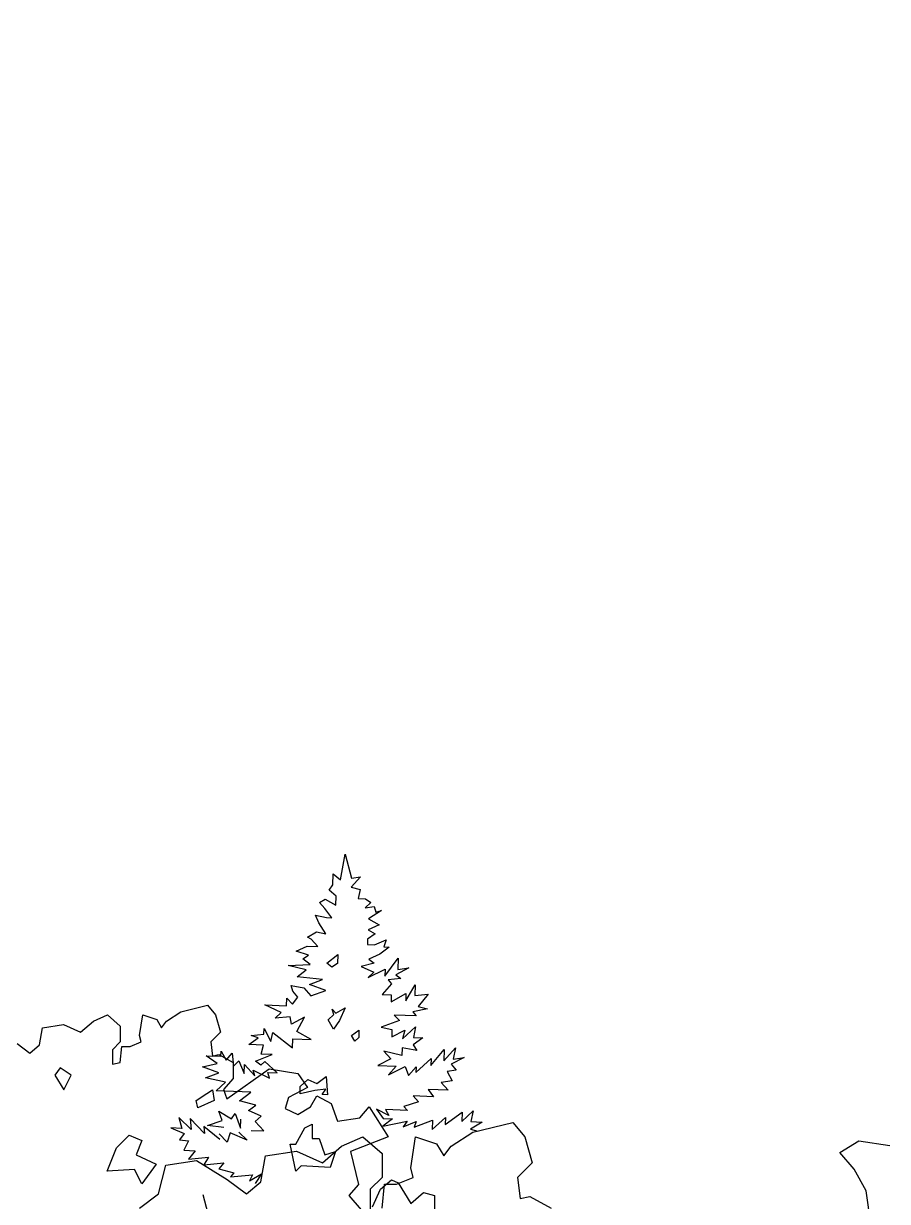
# Model space of a CAD drawing. Header units: inches. Extents: x -11 to 128, y 7 to 56.
# Drawn here: x 63.221 to 63.786, y 22.97 to 23.74 of the extents above; entities that cross this region are included whole.
import ezdxf

# ---------------------------------------------------------------- set-up
doc = ezdxf.new("R2010")
doc.units = ezdxf.units.IN
doc.header["$MEASUREMENT"] = 0
doc.layers.add('CAY', color=94, linetype='Continuous')
doc.layers.add('CAY-3', color=61, linetype='Continuous')
picture_1 = doc.add_image_def('image1.jpg', size_in_pixel=(1680, 1093))

# ---------------------------------------------------------------- blocks, each defined once
blk = doc.blocks.new('A$C76451831')
at = {"layer": 'CAY'}
for p, q in [((2471.8, 2031.9), (2478.5, 2069.3)), ((2478.5, 2069.3), (2487.7, 2034.1)), ((2460.6, 2024.6), (2461.2, 2040.4)), ((2461.2, 2040.4), (2471.8, 2031.9)), ((2500.9, 2036.3), (2487.3, 2020.9)), ((2487.7, 2034.1), (2500.9, 2036.3)), ((2455.4, 2016.6), (2460.6, 2024.6)), ((2465.5, 2008.1), (2455.4, 2016.6)), ((2487.3, 2020.9), (2500.3, 2017.8)), ((2500.3, 2017.8), (2497.6, 2004.7)), ((2441.2, 1998.5), (2449.5, 2003.7)), ((2449, 1990.1), (2441.2, 1998.5)), ((2449.5, 2003.7), (2465, 1995)), ((2465, 1995), (2465.5, 2008.1)), ((2497.6, 2004.7), (2508, 2004.3)), ((2515.9, 1998.6), (2507.5, 1990.8)), ((2507.5, 1990.8), (2520.7, 1993)), ((2508, 2004.3), (2515.9, 1998.6)), ((2520.7, 1993), (2523.1, 1984.8)), ((2435.1, 1980.1), (2451.3, 1976.8)), ((2440.1, 1969.1), (2435.1, 1980.1)), ((2459, 1976.6), (2449, 1990.1)), ((2451.3, 1976.8), (2459, 1976.6)), ((2531.4, 1987.2), (2512.4, 1974.7)), ((2512.4, 1974.7), (2527.9, 1966)), ((2523.1, 1984.8), (2531.4, 1987.2)), ((2450.4, 1952.9), (2440.1, 1969.1)), ((2527.9, 1966), (2511.8, 1958.9)), ((2511.8, 1958.9), (2522, 1953.1)), ((2423.5, 1948.4), (2437, 1956)), ((2428.9, 1945.4), (2423.5, 1948.4)), ((2438.9, 1934.7), (2428.9, 1945.4)), ((2437, 1956), (2450.4, 1952.9)), ((2511.3, 1945.3), (2511.1, 1937.6)), ((2522, 1953.1), (2511.3, 1945.3)), ((2521.5, 1937.2), (2538.1, 1944.4)), ((2538.1, 1944.4), (2535, 1934)), ((2407, 1927.6), (2423.1, 1935.2)), ((2425.3, 1922), (2407, 1927.6)), ((2423.1, 1935.2), (2438.9, 1934.7)), ((2511.1, 1937.6), (2521.5, 1937.2)), ((2529.2, 1923.4), (2513.1, 1916.2)), ((2542.7, 1933.8), (2529.2, 1923.4)), ((2535, 1934), (2542.7, 1933.8)), ((2395.4, 1906.7), (2427.6, 1908.3)), ((2421.9, 1900.8), (2395.4, 1906.7)), ((2417, 1916.8), (2425.3, 1922)), ((2427.6, 1908.3), (2417, 1916.8)), ((2520.6, 1910.5), (2501.8, 1905.7)), ((2501.8, 1905.7), (2520.1, 1897.4)), ((2513.1, 1916.2), (2520.6, 1910.5)), ((2536.2, 1891.4), (2555.7, 1917.4)), ((2555.7, 1917.4), (2555.1, 1901.1)), ((2408.4, 1890.4), (2421.9, 1900.8)), ((2445.4, 1886.4), (2408.4, 1890.4)), ((2512.1, 1889.5), (2536.6, 1901.8)), ((2520.1, 1897.4), (2512.1, 1889.5)), ((2536.6, 1901.8), (2536.2, 1891.4)), ((2571.1, 1903.3), (2552.1, 1893.5)), ((2552.1, 1893.5), (2559.6, 1887.8)), ((2555.1, 1901.1), (2571.1, 1903.3)), ((2402.2, 1869.3), (2399.8, 1877.6)), ((2399.8, 1877.6), (2418.2, 1874.2)), ((2418.2, 1874.2), (2428.7, 1862.9)), ((2426.6, 1879.3), (2445.4, 1886.4)), ((2450.3, 1870.4), (2426.6, 1879.3)), ((2546.2, 1880.1), (2532.6, 1864.8)), ((2559.6, 1887.8), (2541, 1885.8)), ((2541, 1885.8), (2546.2, 1880.1)), ((2566.7, 1855.4), (2580.6, 1878.9)), ((2580.6, 1878.9), (2580.1, 1863.1)), ((2393.3, 1848.3), (2393.7, 1859.2)), ((2393.7, 1859.2), (2401.6, 1850.7)), ((2401.6, 1850.7), (2409.6, 1860.9)), ((2409.6, 1860.9), (2402.2, 1869.3)), ((2428.7, 1862.9), (2450.3, 1870.4)), ((2532.6, 1864.8), (2545.7, 1864.3)), ((2545.3, 1853.9), (2567, 1866.3)), ((2545.7, 1864.3), (2545.3, 1853.9)), ((2567, 1866.3), (2566.7, 1855.4)), ((2580.1, 1863.1), (2599.2, 1865.2)), ((2599.2, 1865.2), (2585, 1847.1)), ((2361.6, 1849.4), (2393.3, 1848.3)), ((2385.3, 1838.2), (2361.6, 1849.4)), ((2376.8, 1830.3), (2385.3, 1838.2)), ((2598.4, 1843.9), (2577, 1839.2)), ((2577, 1839.2), (2581.8, 1833.6)), ((2585, 1847.1), (2598.4, 1843.9)), ((2398.2, 1832.3), (2376.8, 1830.3)), ((2400.5, 1821.3), (2398.2, 1832.3)), ((2419.5, 1831.5), (2400.5, 1821.3)), ((2407.9, 1810.6), (2419.5, 1831.5)), ((2557.5, 1826.7), (2530.9, 1816.8)), ((2581.8, 1833.6), (2550.1, 1834.7)), ((2550.1, 1834.7), (2557.5, 1826.7)), ((2341.5, 1804.8), (2360.1, 1806.9)), ((2351.8, 1801.7), (2341.5, 1804.8)), ((2360.1, 1806.9), (2360.4, 1815)), ((2360.4, 1815), (2370.2, 1796.1)), ((2370.2, 1796.1), (2373.4, 1809.1)), ((2373.4, 1809.1), (2402, 1786.8)), ((2428.8, 1799), (2407.9, 1810.6)), ((2530.9, 1816.8), (2546.6, 1813.5)), ((2546.6, 1813.5), (2546.3, 1803.1)), ((2546.3, 1803.1), (2565.2, 1812.8)), ((2562, 1799.8), (2581.2, 1817.7)), ((2565.2, 1812.8), (2562, 1799.8)), ((2581.2, 1817.7), (2577.9, 1802)), ((2338.3, 1791.8), (2351.8, 1801.7)), ((2359.6, 1791), (2338.3, 1791.8)), ((2356.4, 1777.5), (2359.6, 1791)), ((2402, 1786.8), (2402.5, 1799.9)), ((2402.5, 1799.9), (2428.8, 1799)), ((2561.5, 1786.7), (2561.2, 1775.8)), ((2582.7, 1783.2), (2561.5, 1786.7)), ((2591.5, 1801.5), (2577.6, 1791.1)), ((2577.6, 1791.1), (2582.7, 1783.2)), ((2577.9, 1802), (2591.5, 1801.5)), ((2622.1, 1768.2), (2639, 1786.7)), ((2639, 1786.7), (2635.8, 1770.5)), ((2292, 1763.9), (2276.1, 1775.3)), ((2276.1, 1775.3), (2297.4, 1774.6)), ((2297.4, 1774.6), (2297.7, 1782.3)), ((2297.7, 1782.3), (2305.3, 1768.9)), ((2305.3, 1768.9), (2313.9, 1779)), ((2313.9, 1779), (2315.9, 1760.3)), ((2315.9, 1760.3), (2323.9, 1768.2)), ((2323.9, 1768.2), (2331.4, 1749.4)), ((2347.9, 1767.4), (2372.2, 1777)), ((2372.2, 1777), (2356.4, 1777.5)), ((2545.1, 1770.9), (2526.2, 1761.2)), ((2561.2, 1775.8), (2534.7, 1782.2)), ((2534.7, 1782.2), (2545.1, 1770.9)), ((2581.6, 1751.1), (2603.6, 1771.6)), ((2603.3, 1761.2), (2622.6, 1784.5)), ((2603.6, 1771.6), (2603.3, 1761.2)), ((2622.6, 1784.5), (2622.1, 1768.2)), ((2651.7, 1772.6), (2632.8, 1762.9)), ((2635.8, 1770.5), (2651.7, 1772.6)), ((2270.6, 1759.2), (2292, 1763.9)), ((2294.3, 1750.7), (2270.6, 1759.2)), ((2331.4, 1749.4), (2331.9, 1762.5)), ((2331.9, 1762.5), (2347.1, 1746.1)), ((2347.1, 1746.1), (2344.7, 1754.4)), ((2344.7, 1754.4), (2368.3, 1742.7)), ((2355.9, 1761.7), (2347.9, 1767.4)), ((2361.5, 1766.9), (2355.9, 1761.7)), ((2379.5, 1750.4), (2361.5, 1766.9)), ((2526.2, 1761.2), (2552.9, 1760.2)), ((2552.9, 1760.2), (2541.6, 1747.5)), ((2541.6, 1747.5), (2566, 1759.8)), ((2566, 1759.8), (2571, 1746.5)), ((2571, 1746.5), (2581.9, 1759.2)), ((2581.9, 1759.2), (2581.6, 1751.1)), ((2640.2, 1754.5), (2627, 1752.2)), ((2627, 1752.2), (2634.6, 1738.8)), ((2632.8, 1762.9), (2640.2, 1754.5)), ((2275, 1743.2), (2294.3, 1750.7)), ((2304.2, 1736.7), (2275, 1743.2)), ((2290.6, 1724.1), (2304.2, 1736.7)), ((2365.9, 1750.9), (2379.5, 1750.4)), ((2368.3, 1742.7), (2365.9, 1750.9)), ((2634.6, 1738.8), (2618.3, 1736.6)), ((2618.3, 1736.6), (2628.7, 1725.4)), ((2340.9, 1722.3), (2290.6, 1724.1)), ((2324.6, 1709.7), (2340.9, 1722.3)), ((2577.7, 1716.8), (2585.5, 1708.3)), ((2607.1, 1715.7), (2577.7, 1716.8)), ((2628.7, 1725.4), (2599.3, 1726.4)), ((2599.3, 1726.4), (2607.1, 1715.7)), ((2348.4, 1703.5), (2324.6, 1709.7)), ((2337.7, 1695.7), (2348.4, 1703.5)), ((2585.5, 1708.3), (2564, 1701.4)), ((2564, 1701.4), (2569.2, 1695.7)), ((2236.3, 1685.2), (2240.6, 1669.3)), ((2254.4, 1667.9), (2236.3, 1685.2)), ((2252.8, 1684.1), (2254.4, 1667.9)), ((2273.6, 1662), (2252.8, 1684.1)), ((2294.6, 1694.5), (2313.2, 1683.4)), ((2299.6, 1681.1), (2294.6, 1694.5)), ((2313.2, 1683.4), (2318.5, 1691.4)), ((2318.5, 1691.4), (2325.9, 1669.8)), ((2325.9, 1669.8), (2326.4, 1682.9)), ((2356, 1687.3), (2337.7, 1695.7)), ((2347.5, 1679.5), (2356, 1687.3)), ((2524, 1697.3), (2533.9, 1683.8)), ((2542.3, 1688.5), (2524, 1697.3)), ((2547.5, 1683.4), (2533.6, 1673)), ((2533.9, 1683.8), (2547.5, 1683.4)), ((2569.2, 1695.7), (2537.1, 1696.9)), ((2537.1, 1696.9), (2542.3, 1688.5)), ((2605.4, 1667.7), (2624.6, 1685.6)), ((2624.3, 1675.2), (2648.9, 1693)), ((2624.6, 1685.6), (2624.3, 1675.2)), ((2648.4, 1679.8), (2664.8, 1695.1)), ((2648.9, 1693), (2648.4, 1679.8)), ((2664.8, 1695.1), (2661.6, 1679.4)), ((2224.6, 1670.4), (2244.1, 1661.9)), ((2240.6, 1669.3), (2224.6, 1670.4)), ((2272.6, 1672.4), (2273.6, 1662)), ((2295.9, 1653.3), (2272.6, 1672.4)), ((2278, 1673.7), (2299.6, 1681.1)), ((2301.9, 1670.6), (2278, 1673.7)), ((2341.7, 1666.5), (2360.2, 1665.9)), ((2360.2, 1665.9), (2347.5, 1679.5)), ((2533.6, 1673), (2568.7, 1679.9)), ((2568.7, 1679.9), (2563, 1671.9)), ((2563, 1671.9), (2581.8, 1679.4)), ((2578.8, 1671.4), (2605.9, 1681.3)), ((2581.8, 1679.4), (2578.8, 1671.4)), ((2605.9, 1681.3), (2605.4, 1667.7)), ((2677.9, 1678.8), (2661.2, 1668.5)), ((2661.2, 1668.5), (2672, 1665.4)), ((2661.6, 1679.4), (2677.9, 1678.8)), ((2664.3, 1664.1), (2722.6, 1678.3)), ((2722.6, 1678.3), (2740.3, 1657)), ((2244.1, 1661.9), (2237.2, 1653)), ((2237.2, 1653), (2250.5, 1651.6)), ((2250.5, 1651.6), (2243.7, 1637.7)), ((2306.7, 1649.3), (2295.1, 1661.4)), ((2310.8, 1662.9), (2306.7, 1649.3)), ((2336, 1652.2), (2310.8, 1662.9)), ((2323.9, 1664.2), (2336, 1652.2)), ((2473.2, 1643.5), (2504.5, 1657)), ((2504.5, 1657), (2532.2, 1632.9)), ((2574, 1612.2), (2581.1, 1657)), ((2581.1, 1657), (2611.8, 1647)), ((2633, 1643.5), (2664.3, 1664.1)), ((2740.3, 1657), (2750.9, 1619.3)), ((3199.2, 1634.2), (3226.9, 1651.3)), ((3226.9, 1651.3), (3271.7, 1644.8)), ((2243.7, 1637.7), (2260.2, 1636.6)), ((2260.2, 1636.6), (2250.4, 1624.7)), ((2362.4, 1629.3), (2407.8, 1636.4)), ((2407.8, 1636.4), (2445.5, 1619.3)), ((2445.5, 1619.3), (2473.2, 1643.5)), ((2532.2, 1632.9), (2532.2, 1598.1)), ((2611.8, 1647), (2622.4, 1629.3)), ((2622.4, 1629.3), (2633, 1643.5)), ((3219.8, 1610), (3199.2, 1634.2)), ((2206.7, 1573.9), (2217.3, 1615.8)), ((2217.3, 1615.8), (2262.1, 1622.8)), ((2250.4, 1624.7), (2279.7, 1627.6)), ((2262.1, 1622.8), (2306.9, 1595.1)), ((2279.7, 1627.6), (2272.6, 1616.4)), ((2272.6, 1616.4), (2301.9, 1619.3)), ((2301.9, 1619.3), (2294.6, 1610.4)), ((2355.9, 1591.6), (2362.4, 1629.3)), ((2750.9, 1619.3), (2729.7, 1598.1)), ((2294.6, 1610.4), (2316.5, 1604.8)), ((2316.5, 1604.8), (2311.6, 1598.8)), ((2311.6, 1598.8), (2343.6, 1601.9)), ((2339, 1593.3), (2356.7, 1603.2)), ((2343.6, 1601.9), (2339, 1593.3)), ((2356.7, 1603.2), (2347.6, 1589.1)), ((2532.2, 1598.1), (2515.1, 1580.9)), ((2553.4, 1588), (2577.6, 1598.1)), ((2577.6, 1598.1), (2574, 1612.2)), ((2729.7, 1598.1), (2733.2, 1567.4)), ((3237.5, 1578.7), (3219.8, 1610)), ((2306.9, 1595.1), (2334.7, 1573.9)), ((2334.7, 1573.9), (2355.9, 1591.6)), ((2515.1, 1580.9), (2515.1, 1549.7)), ((2532.2, 1553.2), (2535.7, 1588)), ((2535.7, 1588), (2553.4, 1588)), ((2179, 1553.2), (2206.7, 1573.9)), ((2733.2, 1567.4), (2747.4, 1570.3)), ((2747.4, 1570.3), (2778.6, 1553.2)), ((3244, 1530.4), (3237.5, 1578.7))]:
    blk.add_line(p, q, dxfattribs=at)
for points in [[(2451.7, 1910.2), (2468, 1922.8), (2467.5, 1909.6), (2459.2, 1904.5)], [(2453.8, 1827.6), (2462.2, 1835.5), (2459.8, 1843.3), (2465, 1837.6), (2478.4, 1845.3), (2470.1, 1827), (2461.5, 1814.2)], [(2452.7, 1718.4), (2445, 1718.7), (2450.2, 1726.6), (2434.3, 1724.5), (2412.8, 1719.8), (2413.2, 1730.7), (2424.4, 1740.7), (2437.4, 1734.8), (2450.9, 1745.2)]]:
    blk.add_lwpolyline(points, close=True, dxfattribs=at)
blk.add_lwpolyline([(2492.6, 1796.8), (2487.9, 1805.1), (2498.6, 1812.9), (2498.2, 1802), (2492.6, 1796.8)], dxfattribs=at)
at = {"layer": 'CAY-3'}
blk.add_line((6577.4, 899), (6564.2, 949.2), dxfattribs=at)
for points in [[(6293.2, 1169.9), (6311.6, 1155.7), (6325.8, 1167.5), (6330.1, 1192.7), (6360.4, 1197.4), (6385.5, 1186), (6404, 1202.1), (6424.8, 1211.2), (6443.3, 1195.1), (6443.3, 1171.9), (6431.9, 1160.5), (6431.9, 1139.6), (6443.3, 1142), (6445.7, 1165.2), (6457.5, 1165.2), (6473.6, 1171.9), (6471.2, 1181.3), (6475.9, 1211.2), (6496.4, 1204.5), (6503.5, 1192.7), (6510.5, 1202.1), (6531.4, 1215.9), (6570.3, 1225.3), (6582.1, 1211.2), (6589.1, 1186), (6575, 1171.9), (6577.4, 1151.4), (6586.8, 1153.4), (6607.6, 1142), (6607.6, 1118.8), (6593.5, 1102.7), (6598.2, 1088.9), (6660.3, 1132.9), (6702, 1125.9), (6715.7, 1105.4), (6688.2, 1091.2), (6683.5, 1075.1), (6702, 1066.1), (6720.4, 1077.5), (6729.5, 1093.6), (6750.3, 1082.2), (6759.7, 1056.6), (6792, 1061.4), (6805.7, 1077.5), (6833.6, 1033.4), (6778.6, 1012.2), (6790, 964.2), (6775.9, 948.1), (6794.3, 927.3)], [(6810.8, 931.6), (6822.2, 957.2), (6838.4, 970.9), (6847.8, 966.6), (6866.3, 936.3), (6884.7, 952.4), (6900.9, 948.1), (6900.9, 924.9)]]:
    blk.add_lwpolyline(points, dxfattribs=at)
for points in [[(6371.5, 1123.4), (6355.7, 1134), (6347.8, 1123.4), (6361, 1102.3)], [(6569.5, 1097), (6577.4, 1102.3), (6580, 1086.5), (6556.3, 1075.9), (6553.6, 1086.5)], [(6712, 1046.9), (6722.6, 1052.1), (6722.6, 1031), (6733.1, 1031), (6741, 1007.2), (6756.9, 1012.5), (6748.9, 988.8), (6706.7, 991.4), (6698.8, 983.5), (6690.9, 1023.1), (6698.8, 1023.1)], [(6437.5, 1017.8), (6456, 1036.3), (6474.5, 1028.4), (6466.5, 1007.2), (6495.6, 994), (6474.5, 965), (6463.9, 986.1), (6424.3, 983.5)]]:
    blk.add_lwpolyline(points, close=True, dxfattribs=at)

msp = doc.modelspace()

# ---------------------------------------------------------------- linework, layer by layer
msp.add_arc((64.58243, 28.13721), 5.35211, 234.2909, 297.59272)

# ---------------------------------------------------------------- block references
at = {"layer": 'CAY', "xscale": 0.0004489089019145984, "yscale": 0.0004489089019145984, "zscale": 0.0004489089019145984}
for p in [(60.39163, 22.54812), (62.31846, 22.26819)]:
    msp.add_blockref('A$C76451831', p, dxfattribs=at)

# ---------------------------------------------------------------- pictures from other files: only their frames are drawn
image = msp.add_image(picture_1, insert=(12.49661, 7.37723), size_in_units=(74.4025, 48.40591))
image.dxf.flags = 6

doc.saveas('drawing.dxf')
